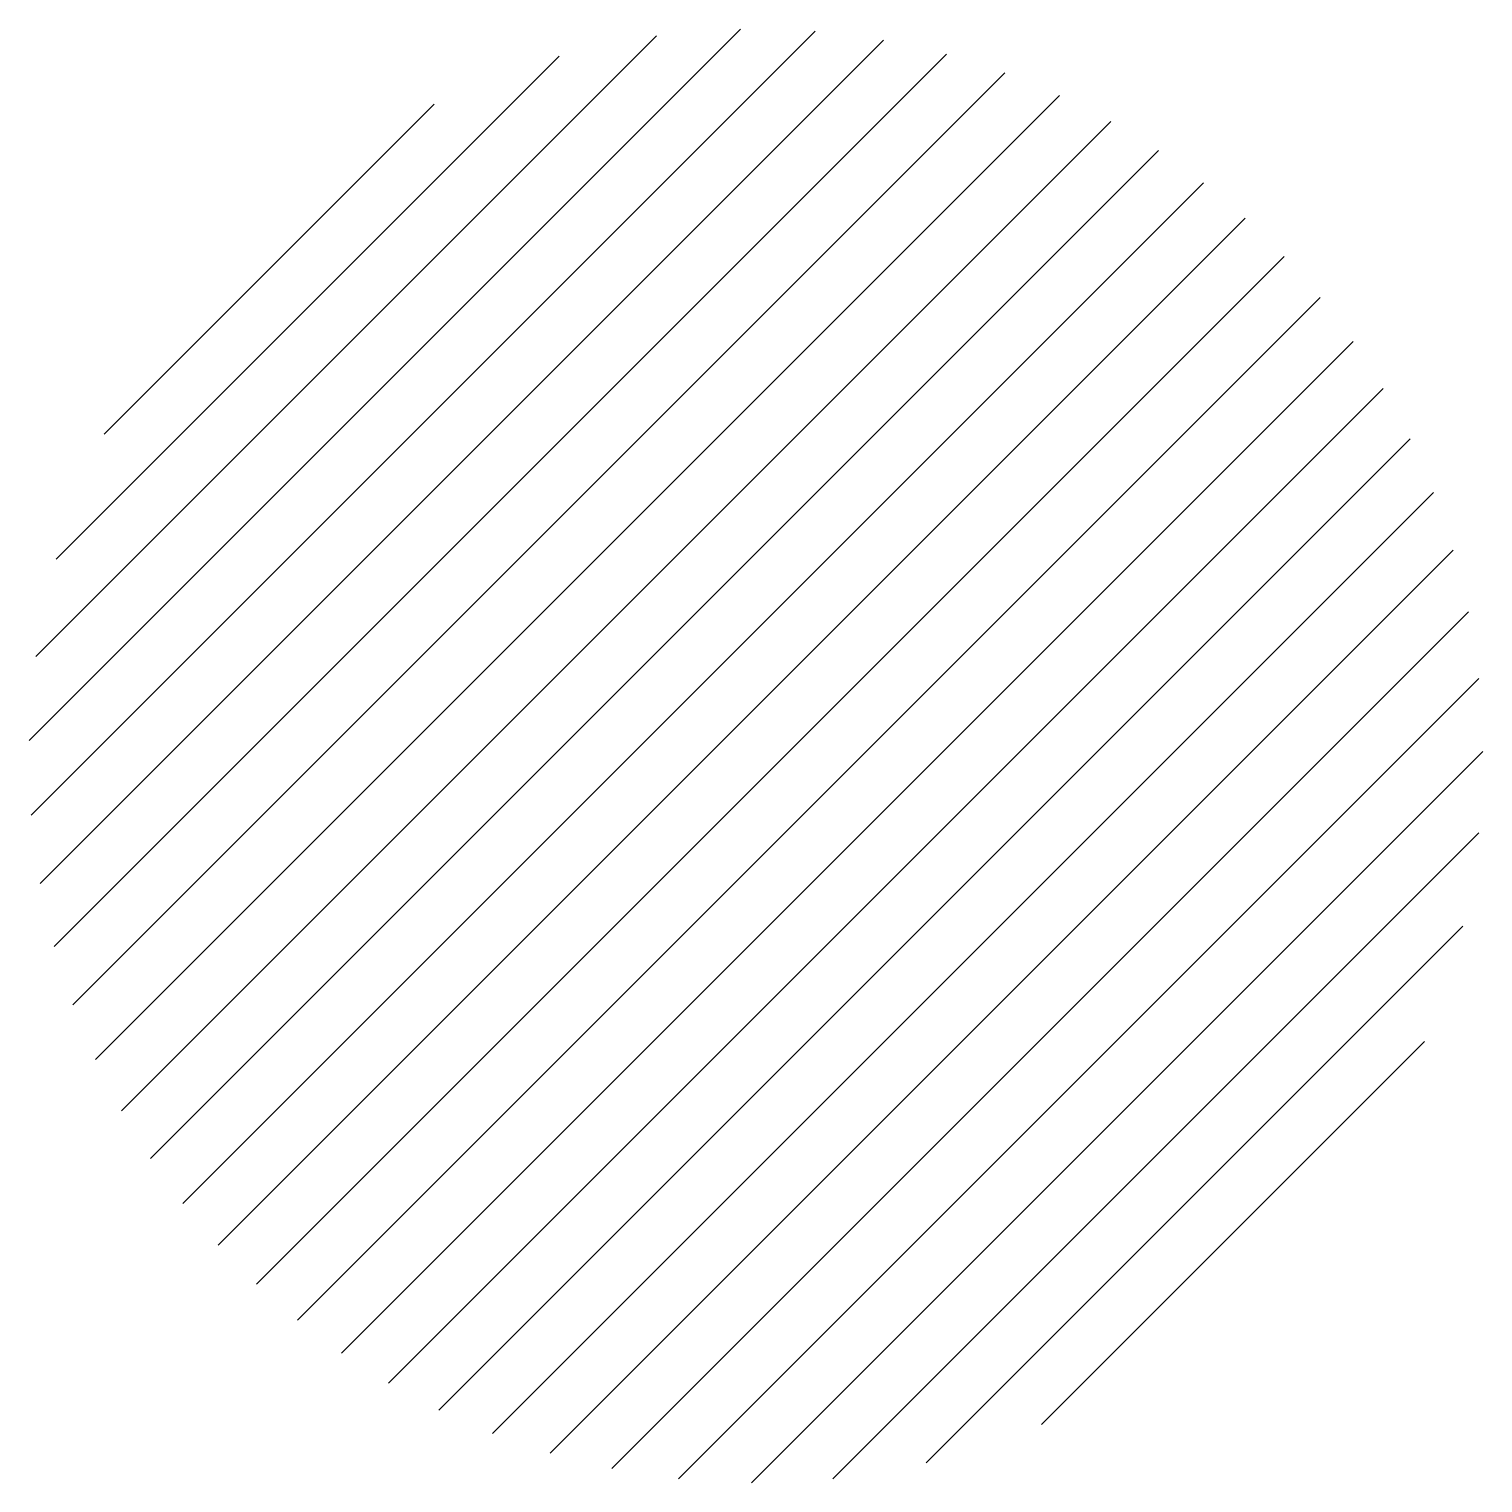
# Paper-space layout 'Layout1' of a CAD drawing. Extents: x 0.175 to 0.425, y -0.125 to 0.125.
import ezdxf

# ---------------------------------------------------------------- set-up
doc = ezdxf.new("R2010")
doc.units = 0
doc.layers.get('0').update_dxf_attribs({"linetype": 'CONTINUOUS'})
doc.layers.add('TOMADAS-TV', color=4, linetype='CONTINUOUS')

# ---------------------------------------------------------------- blocks, each defined once
blk = doc.blocks.new('*X')
at = {"color": 0}
for p, q in [((3.5006, 0.0534), (5.9466, 2.4994)), ((3.5083, -0.204), (6.204, 2.4917)), ((3.5234, 0.3414), (5.6586, 2.4766)), ((3.5388, -0.4387), (6.4387, 2.4612)), ((3.5874, -0.6552), (6.6552, 2.4126)), ((3.5933, 0.6764), (5.3236, 2.4067)), ((3.6513, -0.8565), (6.8565, 2.3487)), ((3.7286, -1.0444), (7.0444, 2.2714)), ((3.7583, 1.1066), (4.8934, 2.2417)), ((3.818, -1.2202), (7.2202, 2.182)), ((3.9185, -1.3848), (7.3848, 2.0815)), ((4.0297, -1.5388), (7.5388, 1.9703)), ((4.151, -1.6826), (7.6826, 1.849)), ((4.2823, -1.8165), (7.8165, 1.7177)), ((4.4236, -1.9404), (7.9404, 1.5764)), ((4.575, -2.0541), (8.0541, 1.425)), ((4.7369, -2.1574), (8.1574, 1.2631)), ((4.9097, -2.2497), (8.2497, 1.0903)), ((5.0944, -2.3302), (8.3302, 0.9056)), ((5.2921, -2.3977), (8.3977, 0.7079)), ((5.5045, -2.4504), (8.4504, 0.4955)), ((5.7343, -2.4858), (8.4858, 0.2657)), ((5.9853, -2.5), (8.5, 0.0147)), ((6.2645, -2.486), (8.486, -0.2645)), ((6.585, -2.4306), (8.4306, -0.585)), ((6.9815, -2.2993), (8.2993, -0.9815))]:
    blk.add_line(p, q, dxfattribs=at)

psp = doc.layouts.get("Layout1")

# ---------------------------------------------------------------- block references
at = {"layer": 'TOMADAS-TV', "color": 0, "xscale": 0.05, "yscale": 0.05, "zscale": 0.05}
psp.add_blockref('*X', (0, 0), dxfattribs=at)

doc.saveas('drawing.dxf')
